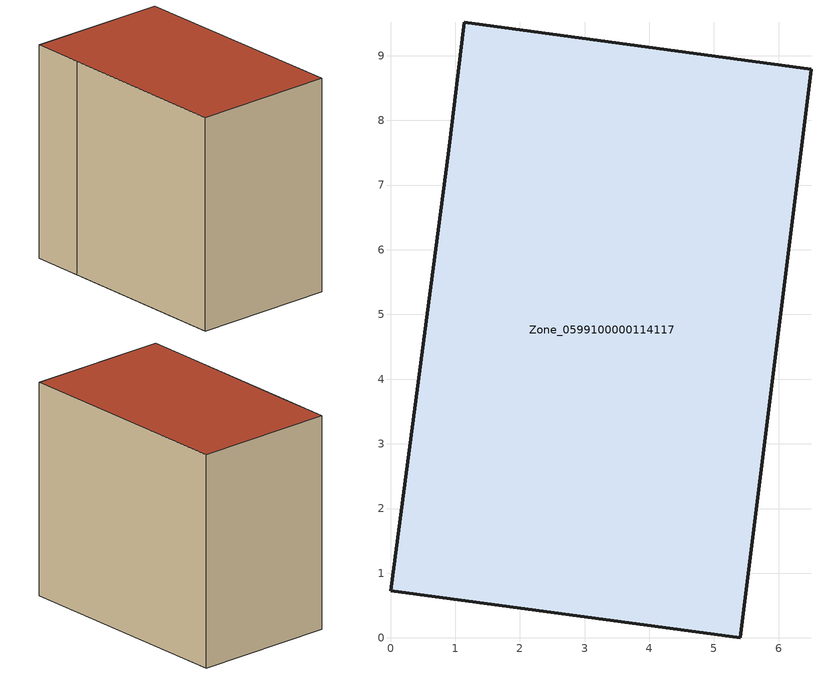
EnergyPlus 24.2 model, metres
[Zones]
Zone_0599100000114117
 floor ground (C_G): 1.14,9.52 6.5,8.79 5.41,0 0,0.73 0.9,7.54 z2.71
 wall outside (C_F): 0.9,7.54 0,0.73 5.41,0 6.5,8.79 1.14,9.52 0.9,7.54 z2.71:10.87
 roof outside (C_R): 6.5,8.79 1.14,9.52 0.9,7.54 0,0.73 5.41,0 z10.87
[BUILDING]
Pand.0599100000114117: North Axis=0; Terrain=City; Loads Convergence Tolerance Value=0.04; Temperature Convergence Tolerance Value=0.4; Solar Distribution=FullExterior; Maximum Number of Warmup Days=25; Minimum Number of Warmup Days=1
[Site:Location]
Rotterdam.The.Hague.AP_ZH_NLD Design_Conditions: Latitude=51.96; Longitude=4.45; Time Zone=1; Elevation=-4.5
[SITE:GROUNDTEMPERATURE:BUILDINGSURFACE]
18, 18, 18, 18, 18, 18, 18, 18, 18, 18, 18, 18
[MATERIAL] Thermal Absorptance=0.9; Solar Absorptance=0.7; Visible Absorptance=0.7
Name | Roughness | Thickness | Conductivity | Density | Specific Heat
G.TC.1946 | MediumSmooth | 0.15 | 1 | 540 | 1210
F.TC.1946 | Rough | 0.3 | 0.857143 | 1920 | 840
R.TC.1946 | MediumRough | 0.2 | 0.909091 | 1500 | 1000
[CONSTRUCTION]
C_G: G.TC.1946
C_F: F.TC.1946
C_R: R.TC.1946
[ZONE]
Zone_0599100000114117: Type=1; Multiplier=1; Ceiling Height=Autocalculate; Volume=Autocalculate; Floor Area=autocalculate; Part of Total Floor Area=Yes
[ZONEINFILTRATION:DESIGNFLOWRATE]
Infil_Zone_0599100000114117: Zone or ZoneList or Space or SpaceList=Zone_0599100000114117; Schedule=AlwaysOn; Design Flow Rate Calculation Method=Flow/Area; Flow Rate per Floor Area=0.003; Constant Term Coefficient=1; Temperature Term Coefficient=0; Velocity Term Coefficient=0; Velocity Squared Term Coefficient=0
[HVACTEMPLATE:ZONE:IDEALLOADSAIRSYSTEM]
Zone_0599100000114117: Maximum Heating Supply Air Temperature=50; Minimum Cooling Supply Air Temperature=13; Maximum Heating Supply Air Humidity Ratio=0.0156; Minimum Cooling Supply Air Humidity Ratio=0.0077; Heating Limit=NoLimit; Cooling Limit=NoLimit; Dehumidification Control Type=ConstantSensibleHeatRatio; Cooling Sensible Heat Ratio=0.7; Dehumidification Setpoint=60; Humidification Control Type=None; Humidification Setpoint=30; Outdoor Air Method=None; Outdoor Air Flow Rate per Person=0.00944; Outdoor Air Flow Rate per Zone Floor Area=0; Outdoor Air Flow Rate per Zone=0; Demand Controlled Ventilation Type=None; Outdoor Air Economizer Type=NoEconomizer; Heat Recovery Type=None; Sensible Heat Recovery Effectiveness=0.7; Latent Heat Recovery Effectiveness=0.65
[ZONECONTROL:THERMOSTAT]
ThermostatControl_Zone_0599100000114117: Zone or ZoneList=Zone_0599100000114117; Control Type Schedule=DualSetpointControlType; Control 1=Thermostat_Zone_0599100000114117; Temperature Difference Between Cutout And Setpoint=0
[THERMOSTATSETPOINT:DUALSETPOINT]
Thermostat_Zone_0599100000114117: Heating Setpoint Temperature Schedule=HeatingSetpoint_Zone_0599100000114117; Cooling Setpoint Temperature Schedule=CoolingSetpoint_Zone_0599100000114117
[SCHEDULE:COMPACT]
HeatingSetpoint_Zone_0599100000114117: Through: 12/31, For: AllDays, Until: 24:00, 21
CoolingSetpoint_Zone_0599100000114117: Through: 12/31, For: AllDays, Until: 24:00, 24
DualSetpointControlType: Through: 12/31, For: AllDays, Until: 24:00, 4
AlwaysOn: Through: 12/31, For: AllDays, Until: 24:00, 1
